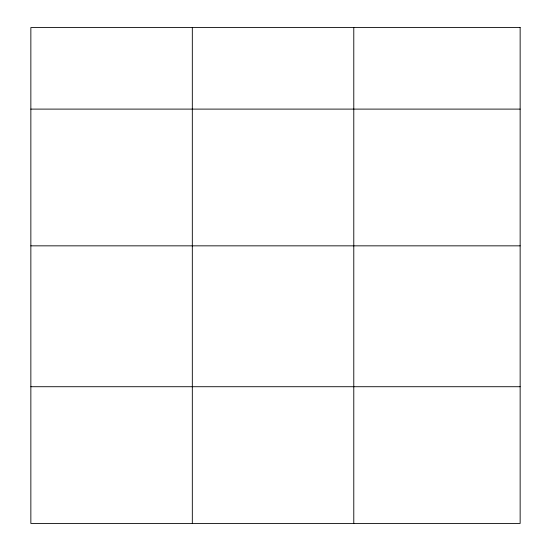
<?xml version="1.0" encoding="UTF-8"?>
<svg xmlns="http://www.w3.org/2000/svg" width="551" height="551" viewBox="0 0 551 551"><rect width="100%" height="100%" fill="white"/><g stroke="black" fill="none" stroke-linecap="round" stroke-linejoin="round"><path stroke-width="0.83" d="M30.856 109.105L520.144 109.105M30.856 245.842L520.144 245.842M30.856 386.719L520.144 386.719M353.783 27.55L353.783 523.45M192.32 27.55L192.32 523.45M520.144 27.55L30.856 27.55L30.856 523.45L520.144 523.45L520.144 27.55"/></g></svg>
